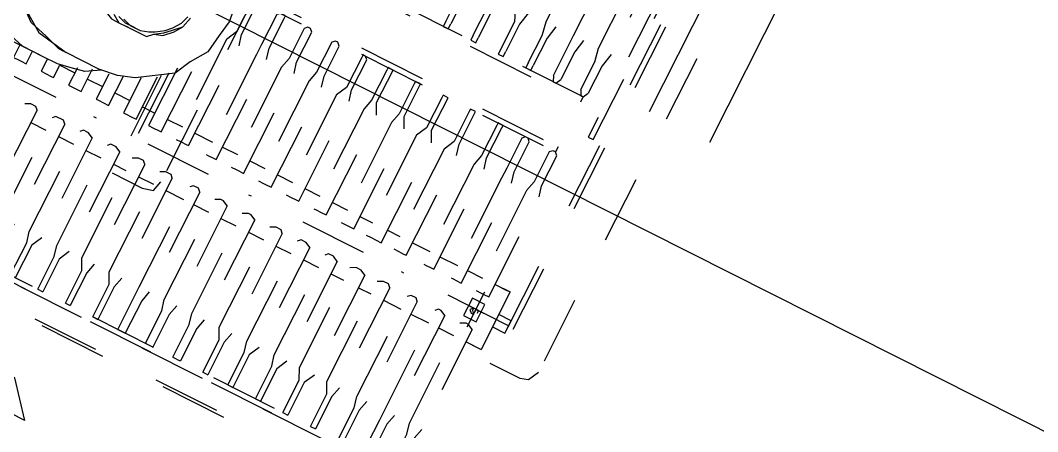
# Model space of a CAD drawing. Header units: metres. Extents: x 0 to 547597, y 0 to 1844684.
# Drawn here: x 543438.062 to 543439.563, y 1844542.029 to 1844542.636 of the extents above; entities that cross this region are included whole.
import ezdxf

# ---------------------------------------------------------------- set-up
doc = ezdxf.new("R2010")
doc.units = ezdxf.units.M
doc.linetypes.add('DASHED', pattern=[0.75, 0.5, -0.25])
doc.layers.add('5_Thep', color=4, linetype='Continuous')
doc.layers.add('TB220kVtuonglai', color=8, linetype='DASHED')

# ---------------------------------------------------------------- blocks, each defined once
blk = doc.blocks.new('MBA220-MB')
at = {"color": 1}
for points in [[(-1008.4, 2959.2), (310, 2959.2)], [(330.6, 2888.9), (330.6, 2938.5), (326.5, 2950.9), (310, 2959.2)], [(-1029.1, 2897.2), (330.6, 2897.2)], [(-1029.1, 2888.9), (330.6, 2888.9)], [(281, 2868.3), (281, 2888.9), (260.4, 2888.9), (260.4, 2868.3), (281, 2868.3)], [(268.6, 2888.9), (268.6, 2773.2)], [(-33.1, 2868.3), (-33.1, 2876.5), (-665.4, 2876.5), (-665.4, 2868.3), (-33.1, 2868.3)], [(223.2, 2843.5), (223.2, 2868.3), (318.2, 2868.3)], [(223.2, 2843.5), (223.2, 2868.3), (318.2, 2868.3)], [(318.2, 2843.5), (318.2, 2868.3)], [(318.2, 2843.5), (318.2, 2868.3)], [(223.2, 2843.5), (223.2, 2864.1)], [(223.2, 2843.5), (223.2, 2864.1)], [(318.2, 2843.5), (318.2, 2864.1)], [(318.2, 2843.5), (318.2, 2864.1)], [(-318.2, 2843.5), (-157.1, 2843.5), (-136.4, 2839.3), (-90.9, 2839.3)], [(-90.9, 2826.9), (-82.7, 2831.1), (-82.7, 2835.2), (-90.9, 2839.3)], [(12.4, 2826.9), (62, 2826.9), (78.5, 2822.8), (243.8, 2822.8), (243.8, 2831.1), (243.8, 2835.2), (243.8, 2843.5), (78.5, 2843.5), (62, 2839.3), (12.4, 2839.3), (8.3, 2835.2), (8.3, 2831.1), (12.4, 2826.9)], [(285.2, 2822.8), (285.2, 2843.5), (256.2, 2843.5), (256.2, 2822.8), (285.2, 2822.8)], [(285.2, 2822.8), (285.2, 2843.5), (256.2, 2843.5), (256.2, 2822.8), (285.2, 2822.8)], [(268.6, 2822.8), (268.6, 2847.6)], [(268.6, 2822.8), (268.6, 2847.6)], [(272.8, 2839.3), (268.6, 2839.3), (268.6, 2835.2), (268.6, 2835.2), (268.6, 2831.1), (272.8, 2826.9), (276.9, 2831.1), (276.9, 2835.2)], [(272.8, 2839.3), (268.6, 2839.3), (268.6, 2835.2), (268.6, 2835.2), (268.6, 2831.1), (272.8, 2826.9), (276.9, 2831.1), (276.9, 2835.2)], [(297.6, 2843.5), (293.4, 2835.2), (293.4, 2831.1), (297.6, 2822.8)], [(297.6, 2843.5), (462.9, 2843.5), (479.4, 2839.3), (533.2, 2839.3)], [(-90.9, 2826.9), (-136.4, 2826.9), (-157.1, 2822.8), (-318.2, 2822.8)], [(-74.4, 2835.2), (-82.7, 2835.2), (-82.7, 2240.1)], [(-74.4, 2835.2), (-82.7, 2835.2), (-82.7, 2240.1)], [(-74.4, 2252.5), (-74.4, 2835.2)], [(-74.4, 2252.5), (-74.4, 2835.2)], [(0, 2310.3), (0, 2835.2), (8.3, 2835.2)], [(0, 2310.3), (0, 2835.2), (8.3, 2835.2)], [(8.3, 2314.5), (8.3, 2835.2)], [(8.3, 2314.5), (8.3, 2835.2)], [(223.2, 2798), (223.2, 2822.8)], [(223.2, 2798), (223.2, 2822.8)], [(297.6, 2835.2), (239.7, 2835.2)], [(297.6, 2835.2), (239.7, 2835.2)], [(289.3, 2835.2), (256.2, 2835.2)], [(289.3, 2835.2), (256.2, 2835.2)], [(276.9, 2835.2), (272.8, 2835.2), (268.6, 2835.2), (268.6, 2835.2), (268.6, 2831.1), (272.8, 2831.1), (276.9, 2835.2)], [(276.9, 2835.2), (272.8, 2835.2), (268.6, 2835.2), (268.6, 2835.2), (268.6, 2831.1), (272.8, 2831.1), (276.9, 2835.2)], [(533.2, 2826.9), (479.4, 2826.9), (462.9, 2822.8), (297.6, 2822.8)], [(318.2, 2798), (318.2, 2822.8)], [(318.2, 2798), (318.2, 2822.8)], [(541.4, 2835.2), (533.2, 2835.2), (533.2, 1620.1)], [(541.4, 2835.2), (533.2, 2835.2), (533.2, 1620.1)], [(541.4, 1620.1), (541.4, 2835.2)], [(541.4, 1620.1), (541.4, 2835.2)], [(541.4, 1620.1), (541.4, 2835.2), (541.4, 1620.1)], [(-318.2, 2798), (-157.1, 2798), (-136.4, 2793.9), (-90.9, 2793.9)], [(-318.2, 2798), (-157.1, 2798), (-136.4, 2793.9), (-90.9, 2793.9)], [(-90.9, 2781.5), (-82.7, 2785.6), (-82.7, 2789.7), (-90.9, 2793.9)], [(-90.9, 2781.5), (-82.7, 2785.6), (-82.7, 2789.7), (-90.9, 2793.9)], [(12.4, 2781.5), (62, 2781.5), (78.5, 2781.5), (243.8, 2781.5), (243.8, 2785.6), (243.8, 2789.7), (243.8, 2798), (78.5, 2798), (62, 2793.9), (12.4, 2793.9), (8.3, 2789.7), (8.3, 2785.6), (12.4, 2781.5)], [(12.4, 2781.5), (62, 2781.5), (78.5, 2781.5), (243.8, 2781.5), (243.8, 2785.6), (243.8, 2789.7), (243.8, 2798), (78.5, 2798), (62, 2793.9), (12.4, 2793.9), (8.3, 2789.7), (8.3, 2785.6), (12.4, 2781.5)], [(297.6, 2798), (293.4, 2789.7), (293.4, 2785.6), (297.6, 2781.5)], [(297.6, 2798), (293.4, 2789.7), (293.4, 2785.6), (297.6, 2781.5)], [(297.6, 2798), (462.9, 2798), (479.4, 2793.9), (533.2, 2793.9)], [(297.6, 2798), (462.9, 2798), (479.4, 2793.9), (533.2, 2793.9)], [(-90.9, 2781.5), (-136.4, 2781.5), (-157.1, 2781.5), (-318.2, 2781.5)], [(-90.9, 2781.5), (-136.4, 2781.5), (-157.1, 2781.5), (-318.2, 2781.5)], [(223.2, 2752.5), (223.2, 2781.5)], [(223.2, 2752.5), (223.2, 2781.5)], [(533.2, 2781.5), (479.4, 2781.5), (462.9, 2781.5), (297.6, 2781.5)], [(533.2, 2781.5), (479.4, 2781.5), (462.9, 2781.5), (297.6, 2781.5)], [(318.2, 2752.5), (318.2, 2781.5)], [(318.2, 2752.5), (318.2, 2781.5)], [(-318.2, 2752.5), (-157.1, 2752.5), (-136.4, 2748.4), (-90.9, 2748.4)], [(-318.2, 2752.5), (-157.1, 2752.5), (-136.4, 2748.4), (-90.9, 2748.4)], [(-90.9, 2740.1), (-82.7, 2740.1), (-82.7, 2748.4), (-90.9, 2748.4)], [(-90.9, 2740.1), (-82.7, 2740.1), (-82.7, 2748.4), (-90.9, 2748.4)], [(12.4, 2740.1), (62, 2740.1), (78.5, 2736), (243.8, 2736), (243.8, 2740.1), (243.8, 2748.4), (243.8, 2752.5), (78.5, 2752.5), (62, 2748.4), (12.4, 2748.4), (8.3, 2748.4), (8.3, 2740.1), (12.4, 2740.1)], [(12.4, 2740.1), (62, 2740.1), (78.5, 2736), (243.8, 2736), (243.8, 2740.1), (243.8, 2748.4), (243.8, 2752.5), (78.5, 2752.5), (62, 2748.4), (12.4, 2748.4), (8.3, 2748.4), (8.3, 2740.1), (12.4, 2740.1)], [(297.6, 2752.5), (293.4, 2748.4), (293.4, 2740.1), (297.6, 2736)], [(297.6, 2752.5), (293.4, 2748.4), (293.4, 2740.1), (297.6, 2736)], [(297.6, 2752.5), (462.9, 2752.5), (479.4, 2748.4), (533.2, 2748.4)], [(297.6, 2752.5), (462.9, 2752.5), (479.4, 2748.4), (533.2, 2748.4)], [(578.6, 1673.8), (578.6, 2760.8), (574.5, 2760.8), (574.5, 1673.8), (578.6, 1673.8)], [(-90.9, 2740.1), (-136.4, 2740.1), (-157.1, 2736), (-318.2, 2736)], [(-90.9, 2740.1), (-136.4, 2740.1), (-157.1, 2736), (-318.2, 2736)], [(223.2, 2707.1), (223.2, 2736)], [(223.2, 2707.1), (223.2, 2736)], [(533.2, 2740.1), (479.4, 2740.1), (462.9, 2736), (297.6, 2736)], [(533.2, 2740.1), (479.4, 2740.1), (462.9, 2736), (297.6, 2736)], [(318.2, 2707.1), (318.2, 2736)], [(318.2, 2707.1), (318.2, 2736)], [(-318.2, 2707.1), (-157.1, 2707.1), (-136.4, 2702.9), (-90.9, 2702.9)], [(-318.2, 2707.1), (-157.1, 2707.1), (-136.4, 2702.9), (-90.9, 2702.9)], [(-90.9, 2694.7), (-82.7, 2694.7), (-82.7, 2702.9), (-90.9, 2702.9)], [(-90.9, 2694.7), (-82.7, 2694.7), (-82.7, 2702.9), (-90.9, 2702.9)], [(12.4, 2694.7), (62, 2694.7), (78.5, 2686.4), (243.8, 2686.4), (243.8, 2694.7), (243.8, 2702.9), (243.8, 2707.1), (78.5, 2707.1), (62, 2702.9), (8.3, 2702.9), (8.3, 2694.7), (12.4, 2694.7)], [(12.4, 2694.7), (62, 2694.7), (78.5, 2686.4), (243.8, 2686.4), (243.8, 2694.7), (243.8, 2702.9), (243.8, 2707.1), (78.5, 2707.1), (62, 2702.9), (8.3, 2702.9), (8.3, 2694.7), (12.4, 2694.7)], [(268.6, 2711.2), (268.6, 2715.3)], [(297.6, 2707.1), (293.4, 2702.9), (293.4, 2694.7), (297.6, 2686.4)], [(297.6, 2707.1), (293.4, 2702.9), (293.4, 2694.7), (297.6, 2686.4)], [(297.6, 2707.1), (462.9, 2707.1), (479.4, 2702.9), (533.2, 2702.9)], [(297.6, 2707.1), (462.9, 2707.1), (479.4, 2702.9), (533.2, 2702.9)], [(533.2, 2694.7), (533.2, 2694.7), (533.2, 2702.9), (533.2, 2702.9)], [(533.2, 2694.7), (533.2, 2694.7), (533.2, 2702.9), (533.2, 2702.9)], [(-90.9, 2694.7), (-136.4, 2694.7), (-157.1, 2686.4), (-318.2, 2686.4)], [(-90.9, 2694.7), (-136.4, 2694.7), (-157.1, 2686.4), (-318.2, 2686.4)], [(533.2, 2694.7), (479.4, 2694.7), (462.9, 2686.4), (297.6, 2686.4)], [(533.2, 2694.7), (479.4, 2694.7), (462.9, 2686.4), (297.6, 2686.4)], [(223.2, 2665.8), (223.2, 2686.4)], [(223.2, 2665.8), (223.2, 2686.4)], [(318.2, 2665.8), (318.2, 2686.4)], [(318.2, 2665.8), (318.2, 2686.4)], [(-318.2, 2665.8), (-157.1, 2665.8), (-136.4, 2657.5), (-90.9, 2657.5)], [(-318.2, 2665.8), (-157.1, 2665.8), (-136.4, 2657.5), (-90.9, 2657.5)], [(-90.9, 2649.2), (-82.7, 2649.2), (-82.7, 2657.5), (-90.9, 2657.5)], [(-90.9, 2649.2), (-82.7, 2649.2), (-82.7, 2657.5), (-90.9, 2657.5)], [(12.4, 2649.2), (62, 2649.2), (78.5, 2641), (243.8, 2641), (243.8, 2649.2), (243.8, 2657.5), (243.8, 2665.8), (78.5, 2665.8), (62, 2657.5), (8.3, 2657.5), (8.3, 2649.2), (12.4, 2649.2)], [(12.4, 2649.2), (62, 2649.2), (78.5, 2641), (243.8, 2641), (243.8, 2649.2), (243.8, 2657.5), (243.8, 2665.8), (78.5, 2665.8), (62, 2657.5), (8.3, 2657.5), (8.3, 2649.2), (12.4, 2649.2)], [(297.6, 2665.8), (293.4, 2657.5), (293.4, 2649.2), (297.6, 2641)], [(297.6, 2665.8), (293.4, 2657.5), (293.4, 2649.2), (297.6, 2641)], [(297.6, 2665.8), (462.9, 2665.8), (479.4, 2657.5), (533.2, 2657.5)], [(297.6, 2665.8), (462.9, 2665.8), (479.4, 2657.5), (533.2, 2657.5)], [(533.2, 2649.2), (533.2, 2649.2), (533.2, 2657.5), (533.2, 2657.5)], [(533.2, 2649.2), (533.2, 2649.2), (533.2, 2657.5), (533.2, 2657.5)], [(-90.9, 2649.2), (-136.4, 2649.2), (-157.1, 2641), (-318.2, 2641)], [(-90.9, 2649.2), (-136.4, 2649.2), (-157.1, 2641), (-318.2, 2641)], [(268.6, 2649.2), (268.6, 2521.1)], [(533.2, 2649.2), (479.4, 2649.2), (462.9, 2641), (297.6, 2641)], [(533.2, 2649.2), (479.4, 2649.2), (462.9, 2641), (297.6, 2641)], [(223.2, 2620.3), (223.2, 2641)], [(223.2, 2620.3), (223.2, 2641)], [(318.2, 2620.3), (318.2, 2641)], [(318.2, 2620.3), (318.2, 2641)], [(-318.2, 2620.3), (-157.1, 2620.3), (-136.4, 2612), (-90.9, 2612)], [(-318.2, 2620.3), (-157.1, 2620.3), (-136.4, 2612), (-90.9, 2612)], [(12.4, 2603.8), (62, 2603.8), (78.5, 2599.6), (243.8, 2599.6), (243.8, 2603.8), (243.8, 2612), (243.8, 2620.3), (78.5, 2620.3), (62, 2612), (8.3, 2612), (8.3, 2603.8), (12.4, 2603.8)], [(12.4, 2603.8), (62, 2603.8), (78.5, 2599.6), (243.8, 2599.6), (243.8, 2603.8), (243.8, 2612), (243.8, 2620.3), (78.5, 2620.3), (62, 2612), (8.3, 2612), (8.3, 2603.8), (12.4, 2603.8)], [(297.6, 2620.3), (293.4, 2612), (293.4, 2603.8), (297.6, 2599.6)], [(297.6, 2620.3), (293.4, 2612), (293.4, 2603.8), (297.6, 2599.6)], [(297.6, 2620.3), (462.9, 2620.3), (479.4, 2612), (533.2, 2612)], [(297.6, 2620.3), (462.9, 2620.3), (479.4, 2612), (533.2, 2612)], [(-90.9, 2603.8), (-136.4, 2603.8), (-157.1, 2599.6), (-318.2, 2599.6)], [(-90.9, 2603.8), (-136.4, 2603.8), (-157.1, 2599.6), (-318.2, 2599.6)], [(-90.9, 2603.8), (-82.7, 2603.8), (-82.7, 2612), (-90.9, 2612)], [(-90.9, 2603.8), (-82.7, 2603.8), (-82.7, 2612), (-90.9, 2612)], [(223.2, 2574.8), (223.2, 2599.6)], [(223.2, 2574.8), (223.2, 2599.6)], [(533.2, 2603.8), (479.4, 2603.8), (462.9, 2599.6), (297.6, 2599.6)], [(533.2, 2603.8), (479.4, 2603.8), (462.9, 2599.6), (297.6, 2599.6)], [(318.2, 2574.8), (318.2, 2599.6)], [(318.2, 2574.8), (318.2, 2599.6)], [(533.2, 2603.8), (533.2, 2603.8), (533.2, 2612), (533.2, 2612)], [(533.2, 2603.8), (533.2, 2603.8), (533.2, 2612), (533.2, 2612)], [(12.4, 2558.3), (62, 2558.3), (78.5, 2554.2), (243.8, 2554.2), (243.8, 2558.3), (243.8, 2566.6), (243.8, 2574.8), (78.5, 2574.8), (62, 2566.6), (8.3, 2566.6), (8.3, 2558.3), (12.4, 2558.3)], [(12.4, 2558.3), (62, 2558.3), (78.5, 2554.2), (243.8, 2554.2), (243.8, 2558.3), (243.8, 2566.6), (243.8, 2574.8), (78.5, 2574.8), (62, 2566.6), (8.3, 2566.6), (8.3, 2558.3), (12.4, 2558.3)], [(297.6, 2574.8), (293.4, 2566.6), (293.4, 2558.3), (297.6, 2554.2)], [(297.6, 2574.8), (293.4, 2566.6), (293.4, 2558.3), (297.6, 2554.2)], [(297.6, 2574.8), (462.9, 2574.8), (479.4, 2566.6), (533.2, 2566.6)], [(297.6, 2574.8), (462.9, 2574.8), (479.4, 2566.6), (533.2, 2566.6)], [(223.2, 2529.4), (223.2, 2554.2)], [(223.2, 2529.4), (223.2, 2554.2)], [(533.2, 2558.3), (479.4, 2558.3), (462.9, 2554.2), (297.6, 2554.2)], [(533.2, 2558.3), (479.4, 2558.3), (462.9, 2554.2), (297.6, 2554.2)], [(318.2, 2529.4), (318.2, 2554.2)], [(318.2, 2529.4), (318.2, 2554.2)], [(533.2, 2558.3), (533.2, 2558.3), (533.2, 2566.6), (533.2, 2566.6)], [(533.2, 2558.3), (533.2, 2558.3), (533.2, 2566.6), (533.2, 2566.6)], [(12.4, 2517), (62, 2517), (78.5, 2508.7), (243.8, 2508.7), (243.8, 2517), (243.8, 2525.2), (243.8, 2529.4), (78.5, 2529.4), (62, 2525.2), (12.4, 2525.2), (8.3, 2521.1), (8.3, 2517), (12.4, 2517)], [(12.4, 2517), (62, 2517), (78.5, 2508.7), (243.8, 2508.7), (243.8, 2517), (243.8, 2525.2), (243.8, 2529.4), (78.5, 2529.4), (62, 2525.2), (12.4, 2525.2), (8.3, 2521.1), (8.3, 2517), (12.4, 2517)], [(297.6, 2529.4), (293.4, 2525.2), (293.4, 2517), (297.6, 2508.7)], [(297.6, 2529.4), (293.4, 2525.2), (293.4, 2517), (297.6, 2508.7)], [(297.6, 2529.4), (462.9, 2529.4), (479.4, 2525.2), (533.2, 2525.2)], [(297.6, 2529.4), (462.9, 2529.4), (479.4, 2525.2), (533.2, 2525.2)], [(533.2, 2517), (533.2, 2517), (533.2, 2521.1), (533.2, 2525.2)], [(533.2, 2517), (533.2, 2517), (533.2, 2521.1), (533.2, 2525.2)], [(223.2, 2483.9), (223.2, 2508.7)], [(223.2, 2483.9), (223.2, 2508.7)], [(533.2, 2517), (479.4, 2517), (462.9, 2508.7), (297.6, 2508.7)], [(533.2, 2517), (479.4, 2517), (462.9, 2508.7), (297.6, 2508.7)], [(318.2, 2483.9), (318.2, 2508.7)], [(318.2, 2483.9), (318.2, 2508.7)], [(12.4, 2467.4), (62, 2467.4), (78.5, 2463.2), (243.8, 2463.2), (243.8, 2471.5), (243.8, 2475.6), (243.8, 2483.9), (78.5, 2483.9), (62, 2479.8), (12.4, 2479.8), (8.3, 2475.6), (8.3, 2471.5), (12.4, 2467.4)], [(12.4, 2467.4), (62, 2467.4), (78.5, 2463.2), (243.8, 2463.2), (243.8, 2471.5), (243.8, 2475.6), (243.8, 2483.9), (78.5, 2483.9), (62, 2479.8), (12.4, 2479.8), (8.3, 2475.6), (8.3, 2471.5), (12.4, 2467.4)], [(297.6, 2483.9), (293.4, 2475.6), (293.4, 2471.5), (297.6, 2463.2)], [(297.6, 2483.9), (293.4, 2475.6), (293.4, 2471.5), (297.6, 2463.2)], [(297.6, 2483.9), (462.9, 2483.9), (479.4, 2479.8), (533.2, 2479.8)], [(297.6, 2483.9), (462.9, 2483.9), (479.4, 2479.8), (533.2, 2479.8)], [(533.2, 2467.4), (533.2, 2471.5), (533.2, 2475.6), (533.2, 2479.8)], [(533.2, 2467.4), (533.2, 2471.5), (533.2, 2475.6), (533.2, 2479.8)], [(223.2, 2438.4), (223.2, 2463.2)], [(223.2, 2438.4), (223.2, 2463.2)], [(268.6, 2459.1), (268.6, 2463.2)], [(533.2, 2467.4), (479.4, 2467.4), (462.9, 2463.2), (297.6, 2463.2)], [(533.2, 2467.4), (479.4, 2467.4), (462.9, 2463.2), (297.6, 2463.2)], [(318.2, 2438.4), (318.2, 2463.2)], [(318.2, 2438.4), (318.2, 2463.2)], [(12.4, 2421.9), (62, 2421.9), (78.5, 2417.8), (243.8, 2417.8), (243.8, 2426), (243.8, 2430.2), (243.8, 2438.4), (78.5, 2438.4), (62, 2434.3), (12.4, 2434.3), (8.3, 2430.2), (8.3, 2426), (12.4, 2421.9)], [(12.4, 2421.9), (62, 2421.9), (78.5, 2417.8), (243.8, 2417.8), (243.8, 2426), (243.8, 2430.2), (243.8, 2438.4), (78.5, 2438.4), (62, 2434.3), (12.4, 2434.3), (8.3, 2430.2), (8.3, 2426), (12.4, 2421.9)], [(297.6, 2438.4), (293.4, 2430.2), (293.4, 2426), (297.6, 2417.8)], [(297.6, 2438.4), (293.4, 2430.2), (293.4, 2426), (297.6, 2417.8)], [(297.6, 2438.4), (462.9, 2438.4), (479.4, 2434.3), (533.2, 2434.3)], [(297.6, 2438.4), (462.9, 2438.4), (479.4, 2434.3), (533.2, 2434.3)], [(533.2, 2421.9), (533.2, 2426), (533.2, 2430.2), (533.2, 2434.3)], [(533.2, 2421.9), (533.2, 2426), (533.2, 2430.2), (533.2, 2434.3)], [(223.2, 2393), (223.2, 2417.8)], [(223.2, 2393), (223.2, 2417.8)], [(533.2, 2421.9), (479.4, 2421.9), (462.9, 2417.8), (297.6, 2417.8)], [(533.2, 2421.9), (479.4, 2421.9), (462.9, 2417.8), (297.6, 2417.8)], [(318.2, 2393), (318.2, 2417.8)], [(318.2, 2393), (318.2, 2417.8)], [(12.4, 2376.4), (62, 2376.4), (78.5, 2376.4), (243.8, 2376.4), (243.8, 2380.6), (243.8, 2388.8), (243.8, 2393), (78.5, 2393), (62, 2388.8), (12.4, 2388.8), (8.3, 2388.8), (8.3, 2380.6), (12.4, 2376.4)], [(12.4, 2376.4), (62, 2376.4), (78.5, 2376.4), (243.8, 2376.4), (243.8, 2380.6), (243.8, 2388.8), (243.8, 2393), (78.5, 2393), (62, 2388.8), (12.4, 2388.8), (8.3, 2388.8), (8.3, 2380.6), (12.4, 2376.4)], [(268.6, 2393), (268.6, 2269)], [(297.6, 2393), (293.4, 2388.8), (293.4, 2380.6), (297.6, 2376.4)], [(297.6, 2393), (293.4, 2388.8), (293.4, 2380.6), (297.6, 2376.4)], [(297.6, 2393), (462.9, 2393), (479.4, 2388.8), (533.2, 2388.8)], [(297.6, 2393), (462.9, 2393), (479.4, 2388.8), (533.2, 2388.8)], [(533.2, 2376.4), (533.2, 2380.6), (533.2, 2388.8), (533.2, 2388.8)], [(533.2, 2376.4), (533.2, 2380.6), (533.2, 2388.8), (533.2, 2388.8)], [(223.2, 2347.5), (223.2, 2376.4)], [(223.2, 2347.5), (223.2, 2376.4)], [(533.2, 2376.4), (479.4, 2376.4), (462.9, 2376.4), (297.6, 2376.4)], [(533.2, 2376.4), (479.4, 2376.4), (462.9, 2376.4), (297.6, 2376.4)], [(318.2, 2347.5), (318.2, 2376.4)], [(318.2, 2347.5), (318.2, 2376.4)], [(12.4, 2335.1), (62, 2335.1), (78.5, 2326.8), (243.8, 2326.8), (243.8, 2335.1), (243.8, 2343.4), (243.8, 2347.5), (78.5, 2347.5), (62, 2343.4), (8.3, 2343.4), (8.3, 2335.1), (12.4, 2335.1)], [(12.4, 2335.1), (62, 2335.1), (78.5, 2326.8), (243.8, 2326.8), (243.8, 2335.1), (243.8, 2343.4), (243.8, 2347.5), (78.5, 2347.5), (62, 2343.4), (8.3, 2343.4), (8.3, 2335.1), (12.4, 2335.1)], [(297.6, 2347.5), (293.4, 2343.4), (293.4, 2335.1), (297.6, 2326.8)], [(297.6, 2347.5), (293.4, 2343.4), (293.4, 2335.1), (297.6, 2326.8)], [(297.6, 2347.5), (462.9, 2347.5), (479.4, 2343.4), (533.2, 2343.4)], [(297.6, 2347.5), (462.9, 2347.5), (479.4, 2343.4), (533.2, 2343.4)], [(533.2, 2335.1), (533.2, 2335.1), (533.2, 2343.4), (533.2, 2343.4)], [(533.2, 2335.1), (533.2, 2335.1), (533.2, 2343.4), (533.2, 2343.4)], [(-1008.4, 2335.1), (310, 2335.1)], [(533.2, 2335.1), (479.4, 2335.1), (462.9, 2326.8), (297.6, 2326.8)], [(533.2, 2335.1), (479.4, 2335.1), (462.9, 2326.8), (297.6, 2326.8)], [(330.6, 2264.9), (330.6, 2314.5), (326.5, 2331), (310, 2335.1)], [(-99.2, 2178.1), (-95.1, 2207), (-86.8, 2231.8), (-74.4, 2256.6), (-53.7, 2281.4), (-28.9, 2293.8), (-8.3, 2310.3), (20.7, 2314.5), (53.7, 2318.6), (78.5, 2314.5), (107.5, 2310.3), (132.3, 2293.8), (157.1, 2281.4), (173.6, 2256.6), (190.1, 2231.8), (198.4, 2207), (202.5, 2178.1), (202.5, 2124.3)], [(223.2, 2302.1), (223.2, 2326.8)], [(223.2, 2302.1), (223.2, 2326.8)], [(318.2, 2302.1), (318.2, 2326.8)], [(318.2, 2302.1), (318.2, 2326.8)], [(715, 2314.5), (665.4, 2273.1), (665.4, 2157.4), (715, 2120.2)], [(905.1, 2120.2), (905.1, 2314.5), (715, 2314.5), (715, 2120.2), (905.1, 2120.2)], [(148.8, 2281.4), (243.8, 2281.4), (243.8, 2289.7), (243.8, 2297.9), (243.8, 2302.1), (119.9, 2302.1)], [(148.8, 2281.4), (243.8, 2281.4), (243.8, 2289.7), (243.8, 2297.9), (243.8, 2302.1), (119.9, 2302.1)], [(297.6, 2302.1), (293.4, 2297.9), (293.4, 2289.7), (297.6, 2281.4)], [(297.6, 2302.1), (293.4, 2297.9), (293.4, 2289.7), (297.6, 2281.4)], [(297.6, 2302.1), (462.9, 2302.1), (479.4, 2297.9), (533.2, 2297.9)], [(297.6, 2302.1), (462.9, 2302.1), (479.4, 2297.9), (533.2, 2297.9)], [(533.2, 2289.7), (533.2, 2289.7), (533.2, 2297.9), (533.2, 2297.9)], [(533.2, 2289.7), (533.2, 2289.7), (533.2, 2297.9), (533.2, 2297.9)], [(533.2, 2289.7), (479.4, 2289.7), (462.9, 2281.4), (297.6, 2281.4)], [(533.2, 2289.7), (479.4, 2289.7), (462.9, 2281.4), (297.6, 2281.4)], [(119.9, 2161.5), (128.1, 2173.9), (128.1, 2186.3), (128.1, 2202.9), (128.1, 2219.4), (119.9, 2227.7), (111.6, 2240.1), (103.3, 2248.3), (90.9, 2260.7), (74.4, 2264.9)], [(119.9, 2161.5), (128.1, 2173.9), (128.1, 2186.3), (128.1, 2202.9), (128.1, 2219.4), (119.9, 2227.7), (115.7, 2240.1), (103.3, 2252.5), (90.9, 2260.7), (74.4, 2264.9)], [(161.2, 2273.1), (330.6, 2273.1)], [(223.2, 2260.7), (223.2, 2281.4)], [(223.2, 2260.7), (223.2, 2281.4)], [(318.2, 2260.7), (318.2, 2281.4)], [(318.2, 2260.7), (318.2, 2281.4)], [(119.9, 2178.1), (124, 2190.5), (124, 2207), (119.9, 2219.4), (115.7, 2227.7), (107.5, 2240.1), (99.2, 2248.3), (86.8, 2256.6), (74.4, 2260.7)], [(119.9, 2169.8), (124, 2182.2), (124, 2194.6)], [(169.5, 2264.9), (330.6, 2264.9)], [(186, 2240.1), (243.8, 2240.1), (243.8, 2244.2), (243.8, 2252.5), (243.8, 2260.7), (173.6, 2260.7)], [(186, 2240.1), (243.8, 2240.1), (243.8, 2244.2), (243.8, 2252.5), (243.8, 2260.7), (173.6, 2260.7)], [(297.6, 2260.7), (293.4, 2252.5), (293.4, 2244.2), (297.6, 2240.1)], [(297.6, 2260.7), (293.4, 2252.5), (293.4, 2244.2), (297.6, 2240.1)], [(297.6, 2260.7), (462.9, 2260.7), (479.4, 2252.5), (533.2, 2252.5)], [(297.6, 2260.7), (462.9, 2260.7), (479.4, 2252.5), (533.2, 2252.5)], [(533.2, 2244.2), (533.2, 2244.2), (533.2, 2252.5), (533.2, 2252.5)], [(533.2, 2244.2), (533.2, 2244.2), (533.2, 2252.5), (533.2, 2252.5)], [(223.2, 2215.3), (223.2, 2240.1)], [(223.2, 2215.3), (223.2, 2240.1)], [(533.2, 2244.2), (479.4, 2244.2), (462.9, 2240.1), (297.6, 2240.1)], [(533.2, 2244.2), (479.4, 2244.2), (462.9, 2240.1), (297.6, 2240.1)], [(318.2, 2215.3), (318.2, 2240.1)], [(318.2, 2215.3), (318.2, 2240.1)], [(202.5, 2194.6), (243.8, 2194.6), (243.8, 2198.7), (243.8, 2207), (243.8, 2215.3), (194.2, 2215.3)], [(202.5, 2194.6), (243.8, 2194.6), (243.8, 2198.7), (243.8, 2207), (243.8, 2215.3), (194.2, 2215.3)], [(268.6, 2202.9), (268.6, 2207)], [(297.6, 2215.3), (293.4, 2207), (293.4, 2198.7), (297.6, 2194.6)], [(297.6, 2215.3), (293.4, 2207), (293.4, 2198.7), (297.6, 2194.6)], [(297.6, 2215.3), (462.9, 2215.3), (479.4, 2207), (533.2, 2207)], [(297.6, 2215.3), (462.9, 2215.3), (479.4, 2207), (533.2, 2207)], [(124, 2194.6), (124, 2198.7)], [(128.1, 2194.6), (128.1, 2186.3)], [(223.2, 2169.8), (223.2, 2194.6)], [(223.2, 2169.8), (223.2, 2194.6)], [(533.2, 2198.7), (479.4, 2198.7), (462.9, 2194.6), (297.6, 2194.6)], [(533.2, 2198.7), (479.4, 2198.7), (462.9, 2194.6), (297.6, 2194.6)], [(318.2, 2169.8), (318.2, 2194.6)], [(318.2, 2169.8), (318.2, 2194.6)], [(-28.9, 2186.3), (-28.9, 2173.9), (-20.7, 2161.5), (-16.5, 2145), (-8.3, 2136.7), (0, 2128.5), (16.5, 2120.2), (28.9, 2111.9), (74.4, 2111.9), (86.8, 2120.2), (99.2, 2128.5), (107.5, 2136.7), (119.9, 2145), (128.1, 2161.5), (128.1, 2173.9), (128.1, 2186.3)], [(202.5, 2182.2), (214.9, 2161.5), (219, 2140.9), (223.2, 2120.2), (223.2, 2095.4)], [(214.9, 2149.1), (243.8, 2149.1), (243.8, 2153.3), (243.8, 2165.7), (243.8, 2169.8), (206.6, 2169.8)], [(214.9, 2149.1), (243.8, 2149.1), (243.8, 2153.3), (243.8, 2165.7), (243.8, 2169.8), (206.6, 2169.8)], [(297.6, 2169.8), (293.4, 2165.7), (293.4, 2153.3), (297.6, 2149.1)], [(297.6, 2169.8), (293.4, 2165.7), (293.4, 2153.3), (297.6, 2149.1)], [(297.6, 2169.8), (462.9, 2169.8), (479.4, 2165.7), (533.2, 2165.7)], [(297.6, 2169.8), (462.9, 2169.8), (479.4, 2165.7), (533.2, 2165.7)], [(223.2, 2124.3), (223.2, 2149.1)], [(223.2, 2124.3), (223.2, 2149.1)], [(533.2, 2153.3), (479.4, 2153.3), (462.9, 2149.1), (297.6, 2149.1)], [(533.2, 2153.3), (479.4, 2153.3), (462.9, 2149.1), (297.6, 2149.1)], [(318.2, 2124.3), (318.2, 2149.1)], [(318.2, 2124.3), (318.2, 2149.1)], [(268.6, 2140.9), (268.6, 2012.7)], [(-99.2, 2124.3), (-95.1, 2099.5), (-86.8, 2074.7), (-74.4, 2049.9), (-62, 2029.3), (-41.3, 2012.7), (-16.5, 2000.3), (12.4, 1987.9), (37.2, 1983.8), (66.1, 1983.8), (90.9, 1987.9), (119.9, 2000.3), (140.5, 2012.7), (161.2, 2029.3), (177.7, 2049.9), (194.2, 2074.7), (198.4, 2099.5), (202.5, 2124.3)], [(202.5, 2120.2), (202.5, 2111.9), (194.2, 2087.1), (186, 2058.2), (169.5, 2037.5), (148.8, 2016.9), (128.1, 2004.5), (107.5, 1992.1), (78.5, 1983.8), (53.7, 1983.8), (20.7, 1983.8), (0, 1992.1), (-28.9, 2004.5), (-49.6, 2016.9), (-66.1, 2037.5), (-82.7, 2058.2), (-95.1, 2087.1), (-99.2, 2111.9)], [(223.2, 2103.7), (243.8, 2103.7), (243.8, 2111.9), (243.8, 2120.2), (243.8, 2124.3), (223.2, 2124.3)], [(223.2, 2103.7), (243.8, 2103.7), (243.8, 2111.9), (243.8, 2120.2), (243.8, 2124.3), (223.2, 2124.3)], [(297.6, 2124.3), (293.4, 2120.2), (293.4, 2111.9), (297.6, 2103.7)], [(297.6, 2124.3), (293.4, 2120.2), (293.4, 2111.9), (297.6, 2103.7)], [(297.6, 2124.3), (462.9, 2124.3), (479.4, 2120.2), (533.2, 2120.2)], [(297.6, 2124.3), (462.9, 2124.3), (479.4, 2120.2), (533.2, 2120.2)], [(223.2, 2078.9), (223.2, 2103.7)], [(223.2, 2078.9), (223.2, 2103.7)], [(223.2, 2078.9), (223.2, 2103.7)], [(223.2, 2078.9), (223.2, 2103.7)], [(533.2, 2111.9), (479.4, 2111.9), (462.9, 2103.7), (297.6, 2103.7)], [(533.2, 2111.9), (479.4, 2111.9), (462.9, 2103.7), (297.6, 2103.7)], [(223.2, 2095.4), (223.2, 2062.3), (214.9, 2033.4), (194.2, 2004.5), (173.6, 1979.7), (148.8, 1959), (119.9, 1942.5), (86.8, 1934.2), (53.7, 1930.1), (16.5, 1934.2), (-16.5, 1942.5), (-45.5, 1959), (-74.4, 1979.7), (-95.1, 2004.5), (-111.6, 2033.4), (-119.9, 2062.3), (-124, 2095.4)], [(223.2, 2083), (223.2, 2070.6)], [(223.2, 2058.2), (243.8, 2058.2), (243.8, 2066.5), (243.8, 2070.6), (243.8, 2078.9), (223.2, 2078.9)], [(223.2, 2058.2), (243.8, 2058.2), (243.8, 2066.5), (243.8, 2070.6), (243.8, 2078.9), (223.2, 2078.9)], [(223.2, 2070.6), (223.2, 2037.5), (214.9, 2004.5), (194.2, 1979.7), (173.6, 1950.8), (148.8, 1930.1), (119.9, 1917.7), (86.8, 1909.4), (53.7, 1905.3), (16.5, 1909.4), (-16.5, 1917.7), (-45.5, 1930.1), (-74.4, 1950.8), (-95.1, 1979.7), (-111.6, 2004.5), (-119.9, 2037.5), (-124, 2070.6)]]:
    blk.add_lwpolyline(points, dxfattribs=at)
blk = doc.blocks.new('mb moiTQK')
at = {"layer": 'TB220kVtuonglai', "ltscale": 3000}
for p, q in [((-54, -74.4998), (-54, -80.2494)), ((-54.1589, -79.4782), (-55.116, -79.4782)), ((-54.1589, -79.5782), (-55.116, -79.5782))]:
    blk.add_line(p, q, dxfattribs=at)
at = {"layer": 'TB220kVtuonglai', "ltscale": 3000, "xscale": 0.001, "yscale": 0.001, "zscale": 0.001}
blk.add_blockref('MBA220-MB', (-54.0517, -82.5102), dxfattribs=at)
blk = doc.blocks.new('ACAD-DinhViTuyenDz220kV')
blk.add_circle((543470.1879, 1844560.0696), 117.5514)
at = {"layer": '5_Thep', "rotation": 243.2403583287449}
blk.add_blockref('mb moiTQK', (543485.661, 1844458.313), dxfattribs=at)

msp = doc.modelspace()

# ---------------------------------------------------------------- block references
msp.add_blockref('ACAD-DinhViTuyenDz220kV', (0, 0))

doc.saveas('drawing.dxf')
